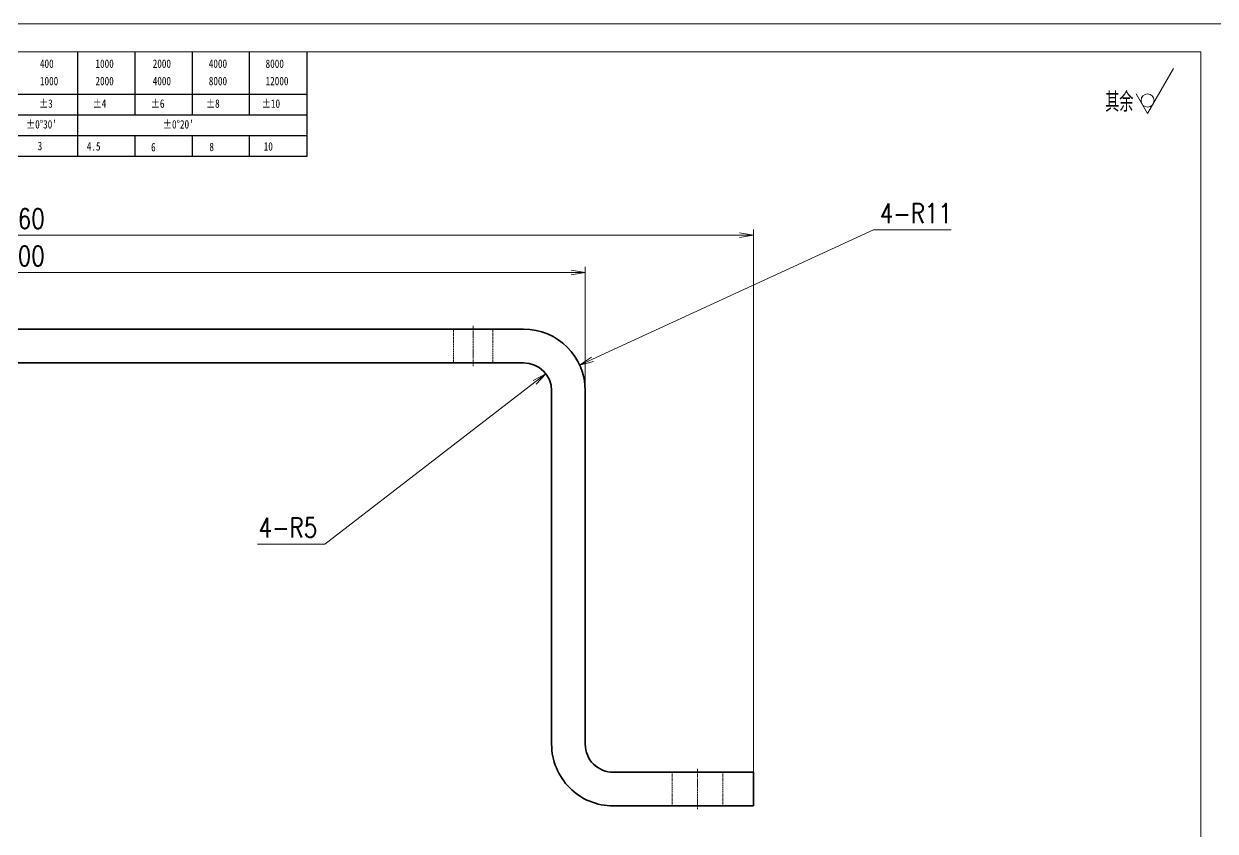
# Model space of a CAD drawing. Header units: millimetres. Extents: x 1333 to 104182, y -50696 to 74978.
# Drawn here: x 4111.4 to 4323.8, y 74548.3 to 74692.2 of the extents above; entities that cross this region are included whole.
import ezdxf

# ---------------------------------------------------------------- set-up
doc = ezdxf.new("R2010")
doc.units = ezdxf.units.MM
doc.header["$LTSCALE"] = 0.5
for name, pattern in [('AM_ISO02W050x2', [3.75, 3, -0.75]), ('AM_ISO08W050x2', [9, 6, -0.75, 1.5, -0.75]), ('DOT2', [0.125, 0, -0.125])]:
    doc.linetypes.add(name, pattern=pattern)
for name, color, linetype, lineweight in [('中心线', 2, 'AM_ISO08W050x2', 18), ('图框', 7, 'Continuous', 18), ('标注线', 3, 'Continuous', 18), ('粗实线', 7, 'Continuous', 35), ('虚线', 1, 'AM_ISO02W050x2', 18)]:
    doc.layers.add(name, color=color, linetype=linetype, lineweight=lineweight)
doc.layers.add('图\\M+19E79\\M+195B6\\M+18E9A', color=7, linetype='Continuous')
doc.layers.add('打印', color=7, linetype='Continuous', lineweight=15, plot=False)
doc.layers.add('打印-禁用', color=7, linetype='Continuous', lineweight=15, plot=False)
doc.styles.add('DIM', font='romans.shx', dxfattribs={"width": 0.8, "bigfont": 'bigfont.shx'})
doc.styles.add('国标', font='simfang.ttf', dxfattribs={"width": 0.8})
doc.styles.add('机械长仿宋', font='gbenor.shx', dxfattribs={"height": 1, "bigfont": 'gbcbig.shx'})
doc.dimstyles.new('DEH 1-1$0', dxfattribs={"dimtxt": 3.5, "dimasz": 2.5, "dimexe": 1, "dimexo": 0.625, "dimgap": 1.2, "dimtad": 1, "dimzin": 9, "dimdsep": 46, "dimtxsty": 'DIM', "dimblk": 'OPEN', "dimcen": 0, "dimclrd": 8, "dimclre": 8, "dimclrt": 2, "dimazin": 2, "dimtfac": 0.5, "dimtmove": 0, "dimatfit": 3, "dimldrblk": 'OPEN', "dimfxl": 0, "dimtolj": 2, "dimlwd": 18, "dimlwe": 18, "dimarcsym": 0})
doc.dimstyles.new('DEH 1-1$4', dxfattribs={"dimtxt": 3.5, "dimasz": 2.5, "dimexe": 1, "dimexo": 0.625, "dimgap": 1.2, "dimtad": 1, "dimtoh": 1, "dimdsep": 46, "dimtxsty": 'DIM', "dimblk": 'OPEN', "dimcen": 0, "dimclrd": 8, "dimclre": 8, "dimclrt": 2, "dimazin": 2, "dimtfac": 0.5, "dimtofl": 0, "dimtmove": 0, "dimatfit": 3, "dimldrblk": 'OPEN', "dimfxl": 0, "dimtolj": 2, "dimlwd": 18, "dimlwe": 18, "dimarcsym": 0})

# ---------------------------------------------------------------- blocks, each defined once
blk = doc.blocks.new('GZDEH零件A3图框V01版')
at = {"layer": '图\\M+19E79\\M+195B6\\M+18E9A', "color": 9}
for p, q in [((3072.2, -1561.98), (3072.2, -1554.46)), ((3082.42, -1561.98), (3082.42, -1554.46)), ((3092.64, -1561.98), (3092.64, -1554.46)), ((3102.86, -1561.98), (3102.86, -1554.46)), ((3113.09, -1573.08), (3113.09, -1554.46)), ((2996.09, -1561.98), (3113.09, -1561.98)), ((3072.2, -1573.08), (3072.2, -1561.98)), ((3082.42, -1565.68), (3082.42, -1561.98)), ((3092.64, -1565.68), (3092.64, -1561.98)), ((3102.86, -1565.68), (3102.86, -1561.98)), ((2996.09, -1565.68), (3113.09, -1565.68)), ((2996.09, -1569.38), (3113.09, -1569.38)), ((3082.42, -1573.08), (3082.42, -1569.48)), ((3092.64, -1573.08), (3092.64, -1569.38)), ((3102.86, -1573.08), (3102.86, -1569.38)), ((2990.09, -1573.08), (3113.09, -1573.08))]:
    blk.add_line(p, q, dxfattribs=at)
at = {"layer": '图框', "linetype": 'Continuous'}
for p, q in [((3272.49, -1554.46), (2882.49, -1554.46)), ((3272.49, -1832.96), (3272.49, -1554.46))]:
    blk.add_line(p, q, dxfattribs=at)
at = {"layer": '打印-禁用', "linetype": 'Continuous'}
blk.add_line((3277.49, -1549.46), (2857.49, -1549.46), dxfattribs=at)
at = {"layer": '图\\M+19E79\\M+195B6\\M+18E9A', "color": 9, "style": '国标', "width": 0.8}
for s, p in [('400', (3065.46, -1557.31)), ('1000', (3075.36, -1557.31)), ('2000', (3085.57, -1557.31)), ('4000', (3095.57, -1557.31)), ('8000', (3105.7, -1557.31)), ('1000', (3065.46, -1560.41)), ('2000', (3075.36, -1560.41)), ('4000', (3085.57, -1560.41)), ('8000', (3095.57, -1560.41)), ('12000', (3105.7, -1560.41)), ('±3', (3065.3, -1564.42)), ('±4', (3074.85, -1564.42)), ('±6', (3085.22, -1564.42)), ('±8', (3095.06, -1564.42)), ('±10', (3105.02, -1564.42)), ("±0%%D30'", (3062.98, -1568.12)), ("±0%%D20'", (3087.38, -1568.12)), ('3', (3065.05, -1571.98)), ('4.5', (3073.82, -1572.05)), ('6', (3085.28, -1572.19)), ('8', (3095.68, -1572.15)), ('10', (3105.36, -1572.06))]:
    blk.add_text(s, height=1.5, dxfattribs=at).set_placement(p)
blk = doc.blocks.new('DEH A3')
at = {"layer": '图框'}
blk.add_blockref('GZDEH零件A3图框V01版', (-2857.49, 1846.46), dxfattribs=at)
blk = doc.blocks.new('FINISHER_NON')
at = {"layer": '标注线'}
for p, q in [((0, 0), (4.62, 8)), ((-2.02, 3.5), (0, 0))]:
    blk.add_line(p, q, dxfattribs=at)
blk.add_circle((0, 2.33), 1.17, dxfattribs=at)
blk = doc.blocks.new('其余不去材料')
at = {"layer": '标注线'}
blk.add_blockref('FINISHER_NON', (0, 0), dxfattribs=at)
at = {"layer": '标注线', "color": 7, "linetype": 'DOT2', "style": '机械长仿宋'}
blk.add_text('其余', height=3.5, dxfattribs=at).set_placement((-7.56, 0.3))
blk = doc.blocks.new('_Open')
at = {"color": 0, "linetype": 'ByBlock', "lineweight": -2}
for p, q in [((-1, 0.167), (0, 0)), ((-1, -0.167), (0, 0)), ((0, 0), (-1, 0))]:
    blk.add_line(p, q, dxfattribs=at)
blk = doc.blocks.new('*D21')
at = {"layer": 'Defpoints', "color": 0, "transparency": 16777216}
for p in [(4241.48, 74654.5), (3981.48, 74557.26), (4241.48, 74557.26)]:
    blk.add_point(p, dxfattribs=at)
at = {"layer": '标注线', "color": 8, "lineweight": 18, "transparency": 16777216}
for p, q in [((3981.48, 74557.88), (3981.48, 74655.5)), ((3983.98, 74654.5), (4238.98, 74654.5)), ((4241.48, 74557.88), (4241.48, 74655.5))]:
    blk.add_line(p, q, dxfattribs=at)
at = {"layer": '标注线', "color": 8, "lineweight": 18, "transparency": 16777216, "xscale": 2.5, "yscale": 2.5, "zscale": 2.5, "rotation": 180}
blk.add_blockref('_Open', (3981.48, 74654.5), dxfattribs=at)
at = {"layer": '标注线', "color": 8, "lineweight": 18, "transparency": 16777216, "xscale": 2.5, "yscale": 2.5, "zscale": 2.5}
blk.add_blockref('_Open', (4241.48, 74654.5), dxfattribs=at)
at = {"layer": '标注线', "color": 2, "transparency": 16777216, "insert": (4111.48, 74657.45), "char_height": 3.5, "attachment_point": 5, "style": 'DIM'}
blk.add_mtext('\\A2;260', dxfattribs=at)
blk = doc.blocks.new('*D22')
at = {"layer": 'Defpoints', "color": 0, "transparency": 16777216}
for p in [(4211.48, 74647.86), (4011.48, 74626.76), (4211.48, 74623.16)]:
    blk.add_point(p, dxfattribs=at)
at = {"layer": '标注线', "color": 8, "lineweight": 18, "transparency": 16777216}
for p, q in [((4011.48, 74627.38), (4011.48, 74648.86)), ((4013.98, 74647.86), (4208.98, 74647.86)), ((4211.48, 74623.78), (4211.48, 74648.86))]:
    blk.add_line(p, q, dxfattribs=at)
at = {"layer": '标注线', "color": 8, "lineweight": 18, "transparency": 16777216, "xscale": 2.5, "yscale": 2.5, "zscale": 2.5, "rotation": 180}
blk.add_blockref('_Open', (4011.48, 74647.86), dxfattribs=at)
at = {"layer": '标注线', "color": 8, "lineweight": 18, "transparency": 16777216, "xscale": 2.5, "yscale": 2.5, "zscale": 2.5}
blk.add_blockref('_Open', (4211.48, 74647.86), dxfattribs=at)
at = {"layer": '标注线', "color": 2, "transparency": 16777216, "insert": (4111.48, 74650.81), "char_height": 3.5, "attachment_point": 5, "style": 'DIM'}
blk.add_mtext('\\A2;200', dxfattribs=at)
blk = doc.blocks.new('*D25')
at = {"layer": 'Defpoints', "color": 0, "transparency": 16777216}
for p in [(4210.47, 74631.35), (4200.48, 74626.76)]:
    blk.add_point(p, dxfattribs=at)
at = {"layer": '标注线', "color": 8, "lineweight": 18, "transparency": 16777216}
for p, q in [((4262.89, 74655.46), (4212.74, 74632.4)), ((4276.75, 74655.46), (4262.89, 74655.46))]:
    blk.add_line(p, q, dxfattribs=at)
at = {"layer": '标注线', "color": 8, "lineweight": 18, "transparency": 16777216, "xscale": 2.5, "yscale": 2.5, "zscale": 2.5, "rotation": 204.6985400277426}
blk.add_blockref('_Open', (4210.47, 74631.35), dxfattribs=at)
at = {"layer": '标注线', "color": 2, "transparency": 16777216, "insert": (4270.42, 74658.41), "char_height": 3.5, "attachment_point": 5, "style": 'DIM'}
blk.add_mtext('\\A2;{\\Fromans,bigfont|c134;4-}R11', dxfattribs=at)
blk = doc.blocks.new('*D26')
at = {"layer": 'Defpoints', "color": 0, "transparency": 16777216}
for p in [(4204.44, 74629.81), (4200.48, 74626.76)]:
    blk.add_point(p, dxfattribs=at)
at = {"layer": '标注线', "color": 8, "lineweight": 18, "transparency": 16777216}
for p, q in [((4165.04, 74599.44), (4202.46, 74628.28)), ((4153.04, 74599.44), (4165.04, 74599.44))]:
    blk.add_line(p, q, dxfattribs=at)
at = {"layer": '标注线', "color": 8, "lineweight": 18, "transparency": 16777216, "xscale": 2.5, "yscale": 2.5, "zscale": 2.5, "rotation": 37.62833641529768}
blk.add_blockref('_Open', (4204.44, 74629.81), dxfattribs=at)
at = {"layer": '标注线', "color": 2, "transparency": 16777216, "insert": (4158.44, 74602.39), "char_height": 3.5, "attachment_point": 5, "style": 'DIM'}
blk.add_mtext('\\A2;{\\Fromans,bigfont|c134;4-}R5', dxfattribs=at)

msp = doc.modelspace()

# ---------------------------------------------------------------- linework, layer by layer
at = {"layer": '中心线', "ltscale": 0.180016}
msp.add_line((4191.479, 74638.355), (4191.479, 74631.155), dxfattribs=at)
at = {"layer": '中心线', "ltscale": 0.180015}
msp.add_line((4231.479, 74559.355), (4231.479, 74552.155), dxfattribs=at)
at = {"layer": '打印'}
msp.add_lwpolyline([(3906.258, 74692.184), (4326.258, 74692.184), (4326.258, 74395.184), (3906.258, 74395.184)], close=True, dxfattribs=at)
at = {"layer": '粗实线'}
for p, q in [((4022.479, 74637.755), (4200.479, 74637.755)), ((4200.479, 74631.755), (4022.479, 74631.755)), ((4205.479, 74626.755), (4205.479, 74563.755)), ((4211.479, 74626.755), (4211.479, 74563.755)), ((4216.479, 74558.755), (4241.479, 74558.755)), ((4216.479, 74552.755), (4241.479, 74552.755))]:
    msp.add_line(p, q, dxfattribs=at)
at = {"layer": '粗实线', "ltscale": 0.15}
msp.add_line((4241.479, 74558.755), (4241.479, 74552.755), dxfattribs=at)
at = {"layer": '粗实线'}
for centre, radius, start, end in [((4200.479, 74626.755), 11, 360, 90), ((4200.479, 74626.755), 5, 360, 90), ((4216.479, 74563.755), 11, 179.99999, 270), ((4216.479, 74563.755), 5, 179.99999, 270)]:
    msp.add_arc(centre, radius, start, end, dxfattribs=at)
at = {"layer": '虚线', "ltscale": 0.15}
for p, q in [((4187.979, 74637.755), (4187.979, 74631.755)), ((4194.979, 74637.755), (4194.979, 74631.755)), ((4226.979, 74558.755), (4226.979, 74552.755)), ((4235.979, 74558.755), (4235.979, 74552.755))]:
    msp.add_line(p, q, dxfattribs=at)

# ---------------------------------------------------------------- block references
at = {"layer": '图框'}
msp.add_blockref('DEH A3', (3906.258, 74395.184), dxfattribs=at)
at = {"layer": '标注线'}
msp.add_blockref('其余不去材料', (4311.749, 74676.197), dxfattribs=at)

# ---------------------------------------------------------------- dimensions: what is measured, and where the dimension line sits
dim = msp.add_radius_dim(center=(4200.479, 74626.755), mpoint=(4210.473, 74631.352), text='{\\Fromans,bigfont|c134;4-}<>', dimstyle='DEH 1-1$4', dxfattribs=at)
dim.commit()
dim.dimension.update_dxf_attribs({"geometry": '*D25', "text_midpoint": (4270.421, 74655.458), "dimtype": 164})
for base, p1, p2, picture, middle in [((4241.479, 74654.504), (3981.479, 74557.258), (4241.479, 74557.258), '*D21', (4111.479, 74657.454)), ((4211.479, 74647.856), (4011.479, 74626.755), (4211.479, 74623.155), '*D22', (4111.479, 74650.806))]:
    dim = msp.add_linear_dim(base=base, p1=p1, p2=p2, dimstyle='DEH 1-1$0', dxfattribs=at)
    dim.commit()
    dim.dimension.update_dxf_attribs({"geometry": picture, "text_midpoint": middle})
dim = msp.add_radius_dim(center=(4200.479, 74626.755), mpoint=(4204.439, 74629.808), text='{\\Fromans,bigfont|c134;4-}<>', dimstyle='DEH 1-1$4', override={"dimtmove": 1}, dxfattribs=at)
dim.commit()
dim.dimension.update_dxf_attribs({"geometry": '*D26', "text_midpoint": (4165.043, 74599.438), "dimtype": 164})

doc.saveas('drawing.dxf')
